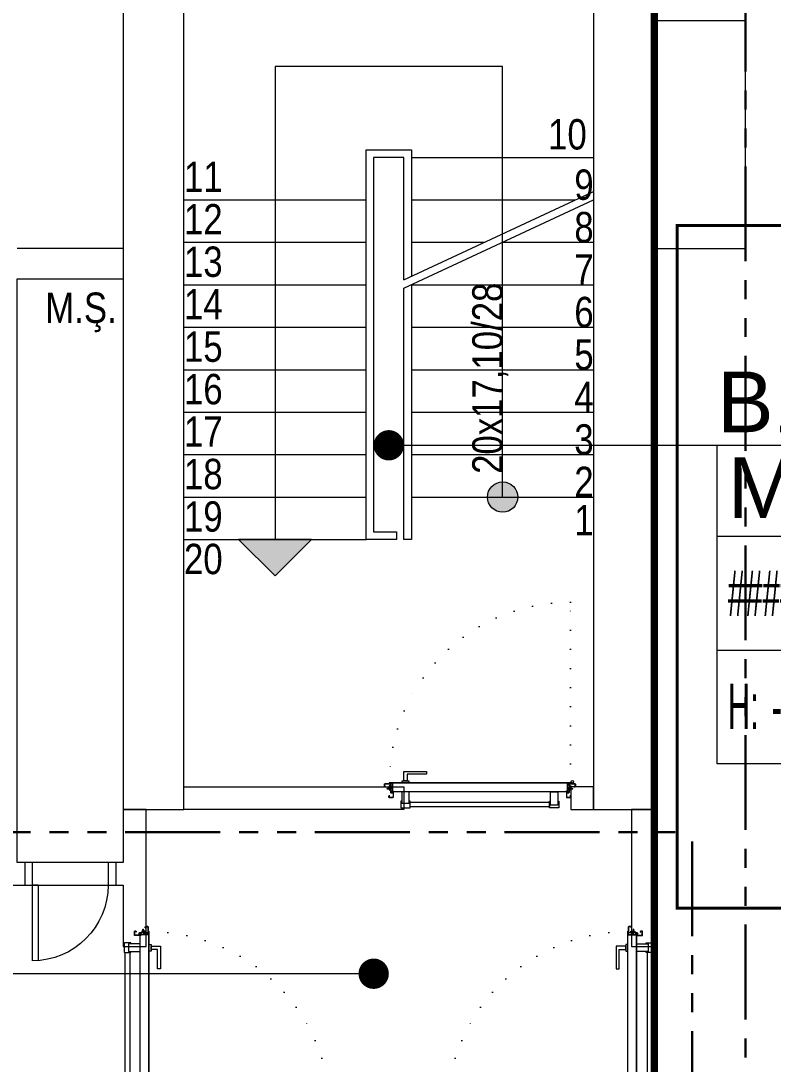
# Model space of a CAD drawing. Header units: metres. Extents: x -13545 to 152404, y -11890 to 28436.
# Drawn here: x 60023 to 60518, y 2512 to 3200 of the extents above; entities that cross this region are included whole.
import ezdxf
from ezdxf.enums import TextEntityAlignment as Align

# ---------------------------------------------------------------- set-up
doc = ezdxf.new("R2010")
doc.units = ezdxf.units.M
doc.header["$LTSCALE"] = 100
doc.header["$MEASUREMENT"] = 0
for name, pattern in [('DOT2', [0.125, 0, -0.125]), ('HIDDEN', [0.375, 0.25, -0.125]), ('PHANTOM2', [1.25, 0.625, -0.125, 0.125, -0.125, 0.125, -0.125])]:
    doc.linetypes.add(name, pattern=pattern)
doc.layers.get('0').update_dxf_attribs({"color": 9, "lineweight": 9})
for name, color, linetype, lineweight in [('00', 9, 'Continuous', 9), ('01', 9, 'Continuous', 9), ('05', 9, 'Continuous', 9), ('06D', 9, 'Continuous', 9), ('10', 9, 'Continuous', 9), ('14', 9, 'Continuous', 9), ('19', 9, 'Continuous', 9), ('20', 9, 'DOT2', 9), ('21', 9, 'Continuous', 9), ('21_mahal200', 9, 'Continuous', 9), ('E-KABLO', 7, 'Continuous', 30)]:
    doc.layers.add(name, color=color, linetype=linetype, lineweight=lineweight)
doc.styles.add('Arial', font='arial.ttf', dxfattribs={"height": 2.5})
doc.styles.add('MuuM_TEXT-STANDART', font='ARIALN.TTF')
doc.dimstyles.new('MuuM_DIM200', dxfattribs={"dimscale": 20, "dimtxt": 2, "dimasz": 1, "dimexe": 1, "dimexo": 1, "dimgap": 1, "dimtad": 1, "dimdec": 1, "dimrnd": 0.5, "dimdsep": 46, "dimtxsty": 'MuuM_TEXT-STANDART', "dimblk": 'ARCHTICK', "dimcen": 0, "dimdle": 0.15, "dimclrd": 256, "dimclre": 256, "dimclrt": 256, "dimadec": 0, "dimazin": 0, "dimtfac": 5, "dimtdec": 1, "dimtix": 1, "dimtmove": 2, "dimatfit": 3, "dimldrblk": 'DOT', "dimfxl": 3, "dimfxlon": 1, "dimtolj": 1, "dimlwd": -1, "dimlwe": -1, "dimarcsym": 0})

# ---------------------------------------------------------------- blocks, each defined once
blk = doc.blocks.new('1.bod.mimari.elk')
at = {"layer": '01'}
blk.add_lwpolyline([(4130, -5950), (4130, -5950), (4130, -5950), (4130, -5400), (4400, -5400), (4400, -5950), (4400, -5950), (4400, -5950), (4440, -5950), (4440, -5350), (4090, -5350), (4090, -5950), (4130, -5950)], dxfattribs=at)
blk = doc.blocks.new('p-M01-M02_merdiven-1050')
at = {"layer": '19'}
h = blk.add_hatch(color=256, dxfattribs=at)
h.dxf.hatch_style = 1
edge = h.paths.add_edge_path()
edge.add_arc((210, -344), 10, 270, 630)
h = blk.add_hatch(color=256, dxfattribs=at)
h.dxf.hatch_style = 1
h.paths.add_polyline_path([(84, -372), (36, -372), (60, -396.04)])
at = {"layer": '19', "linetype": 'Continuous'}
for points in [[(210, -344), (210, -120), (210, -60), (60, -60), (60, -372)], [(145, -200.74), (145, -120), (125, -120), (125, -120), (125, -367), (140, -367), (140, -372), (120, -372), (120, -367), (120, -115), (120, -115), (150, -115), (150, -198.41)], [(150, -120), (270, -120)], [(145, -200.74), (270, -142.41)], [(0, -148), (120, -148)], [(145, -206.33), (270, -148)], [(150, -148), (258.02, -148)], [(0, -176), (120, -176)], [(150, -176), (198.02, -176)], [(210, -176), (270, -176)], [(0, -204), (120, -204)], [(150, -204), (270, -204)], [(0, -232), (120, -232)], [(150, -232), (270, -232)], [(0, -260), (120, -260)], [(150, -260), (270, -260)], [(0, -288), (120, -288)], [(150, -288), (270, -288)], [(0, -316), (120, -316)], [(150, -316), (270, -316)], [(0, -344), (120, -344)], [(150, -344), (270, -344)], [(0, -372), (120, -372)]]:
    blk.add_lwpolyline(points, dxfattribs=at)
at = {"layer": '19'}
for points in [[(145, -206.33), (270, -148)], [(150, -204), (150, -372), (150, -372), (145, -372), (145, -372), (145, -206.33)]]:
    blk.add_lwpolyline(points, dxfattribs=at)
blk.add_lwpolyline([(84, -372), (36, -372), (60, -396.04)], close=True, dxfattribs=at)
blk.add_circle((210, -344), 10, dxfattribs=at)
blk = doc.blocks.new('p-M01-M02_M03_formül_2a')
at = {"layer": '21', "style": 'MuuM_TEXT-STANDART'}
for s, p in [('10', (239.98, -114.81)), ('11', (0, -142.81)), ('12', (0, -170.81)), ('13', (0, -198.81)), ('14', (0, -226.81)), ('15', (0, -254.81)), ('16', (0, -282.81)), ('17', (0, -310.81)), ('18', (0, -338.81)), ('19', (0, -366.81)), ('20', (0, -394.81))]:
    blk.add_text(s, height=20, dxfattribs=at).set_placement(p)
for s, p in [('9', (270, -148)), ('8', (270, -176)), ('7', (270, -204)), ('6', (270, -232)), ('5', (270, -260)), ('4', (270, -288)), ('3', (270, -316)), ('2', (270, -344)), ('1', (270, -369.26))]:
    blk.add_text(s, height=20, dxfattribs=at).set_placement(p, align=Align.RIGHT)
blk.add_text('20x17,10/28', height=20, rotation=90, dxfattribs=at).set_placement((210, -202.6), align=Align.RIGHT)
blk = doc.blocks.new('*U19')
at = {"ltscale": 15}
for p, q in [((-24.9, 0.9), (-25.7, 0)), ((-24.9, -0.9), (-25.7, 0)), ((-22.9, 1.5), (-24.9, 0.9)), ((-22.9, 1.5), (-22.9, -1.5)), ((-21.2, -2.7), (-18.1, 2.8)), ((-21, -2.7), (-17.9, 2.7)), ((-19.7, -2.7), (-16.6, 2.8)), ((-19.5, -2.7), (-16.4, 2.7)), ((-18.5, 1.5), (-18.3, 2)), ((-18.2, -2.7), (-15.1, 2.8)), ((-18, -2.7), (-14.9, 2.7)), ((-17, 1.5), (-16.8, 2)), ((-16.7, -2.7), (-13.6, 2.8)), ((-16.5, -2.7), (-13.4, 2.7)), ((-15.5, 1.5), (-15.3, 2)), ((-15.2, -2.7), (-12.1, 2.8)), ((-15, -2.7), (-11.9, 2.7)), ((-14, 1.5), (-13.8, 2)), ((-13.7, -2.7), (-10.6, 2.8)), ((-13.5, -2.7), (-10.4, 2.7)), ((-12.5, 1.5), (-12.3, 2)), ((-12.2, -2.7), (-9.1, 2.8)), ((-12, -2.7), (-8.9, 2.7)), ((-11, 1.5), (-10.8, 2)), ((-10.7, -2.7), (-7.6, 2.8)), ((-10.5, -2.7), (-7.4, 2.7)), ((-9.5, 1.5), (-9.3, 2)), ((-9.2, -2.7), (-6.1, 2.8)), ((-9, -2.7), (-5.9, 2.7)), ((-8, 1.5), (-7.8, 2)), ((-7.7, -2.7), (-4.6, 2.8)), ((-7.5, -2.7), (-4.4, 2.7)), ((-6.5, 1.5), (-6.3, 2)), ((-6.2, -2.7), (-3.1, 2.8)), ((-6, -2.7), (-2.9, 2.7)), ((-5, 1.5), (-4.8, 2)), ((-4.7, -2.7), (-1.6, 2.8)), ((-4.5, -2.7), (-1.4, 2.7)), ((-3.5, 1.5), (-3.3, 2)), ((-2, 1.5), (-1.8, 2)), ((-0.5, 4.2), (-1.5, 1.5)), ((0, 0.5), (-0.6, 0.5)), ((-24.9, -0.9), (-22.9, -1.5)), ((-8.6, -1.5), (-22.9, -1.5)), ((-21.2, -2.7), (-20.9, -1.5)), ((-20.3, -1.5), (-19.1, -1.5)), ((-19.7, -2.7), (-19.4, -1.5)), ((-18.8, -1.5), (-17.6, -1.5)), ((-18.2, -2.7), (-17.9, -1.5)), ((-17.3, -1.5), (-16.1, -1.5)), ((-16.7, -2.7), (-16.4, -1.5)), ((-15.8, -1.5), (-14.6, -1.5)), ((-15.2, -2.7), (-14.9, -1.5)), ((-14.3, -1.5), (-13.1, -1.5)), ((-13.7, -2.7), (-13.4, -1.5)), ((-12.8, -1.5), (-11.6, -1.5)), ((-12.2, -2.7), (-11.9, -1.5)), ((-11.3, -1.5), (-10.1, -1.5)), ((-10.7, -2.7), (-10.4, -1.5)), ((-9.8, -1.5), (-8.6, -1.5)), ((-9.2, -2.7), (-8.9, -1.5)), ((-8.3, -1.5), (-7.1, -1.5)), ((-7.7, -2.7), (-7.4, -1.5)), ((-6.8, -1.5), (-5.6, -1.5)), ((-6.2, -2.7), (-5.9, -1.5)), ((-5.3, -1.5), (-4.1, -1.5)), ((-4.7, -2.7), (-4.4, -1.5)), ((-3.8, -1.5), (-2.1, -1.5)), ((-0.5, -4.2), (-1.5, -1.5)), ((0, -0.5), (-0.6, -0.5))]:
    blk.add_line(p, q, dxfattribs=at)
for p, q in [((-6.9, 1.5), (-22.9, 1.5)), ((-17.4, 1.5), (-18.6, 1.5)), ((-15.9, 1.5), (-17.1, 1.5)), ((-14.4, 1.5), (-15.6, 1.5)), ((-12.9, 1.5), (-14.1, 1.5)), ((-11.4, 1.5), (-12.6, 1.5)), ((-9.9, 1.5), (-11.1, 1.5)), ((-8.4, 1.5), (-9.6, 1.5)), ((-6.9, 1.5), (-8.1, 1.5)), ((-5.4, 1.5), (-6.6, 1.5)), ((-3.9, 1.5), (-5.1, 1.5)), ((-2.4, 1.5), (-3.6, 1.5)), ((-1.5, 1.5), (-2.1, 1.5)), ((0, 0.5), (0, 4.1)), ((-1.5, -1.5), (-2.1, -1.5)), ((0, -0.5), (0, -4.1))]:
    blk.add_line(p, q)
for centre, radius, start, end in [((-26, 3.9), 3.92, 274.361, 322.10246), ((-26, -3.9), 3.92, 37.89754, 85.639), ((-18, 2.8), 0.0971, 330.32042, 150.32042), ((-16.5, 2.8), 0.0971, 330.32042, 150.32042), ((-15, 2.8), 0.0971, 330.32042, 150.32042), ((-13.5, 2.8), 0.0971, 330.32042, 150.32042), ((-12, 2.8), 0.0971, 330.32042, 150.32042), ((-10.5, 2.8), 0.0971, 330.32042, 150.32042), ((-9, 2.8), 0.0971, 330.32042, 150.32042), ((-7.5, 2.8), 0.0971, 330.32042, 150.32042), ((-6, 2.8), 0.0971, 330.32042, 150.32042), ((-4.5, 2.8), 0.0971, 330.32042, 150.32042), ((-3, 2.8), 0.0971, 330.32042, 150.32042), ((-1.5, 2.8), 0.0971, 330.32042, 150.32042), ((-0.6, 0), 0.486, 90, 270), ((-0.3, 4.1), 0.25, 0, 150.08641), ((-21.1, -2.7), 0.0971, 150.32042, 330.32042), ((-19.6, -2.7), 0.0971, 150.32042, 330.32042), ((-18.1, -2.7), 0.0971, 150.32042, 330.32042), ((-16.6, -2.7), 0.0971, 150.32042, 330.32042), ((-15.1, -2.7), 0.0971, 150.32042, 330.32042), ((-13.6, -2.7), 0.0971, 150.32042, 330.32042), ((-12.1, -2.7), 0.0971, 150.32042, 330.32042), ((-10.6, -2.7), 0.0971, 150.32042, 330.32042), ((-9.1, -2.7), 0.0971, 150.32042, 330.32042), ((-7.6, -2.7), 0.0971, 150.32042, 330.32042), ((-6.1, -2.7), 0.0971, 150.32042, 330.32042), ((-4.6, -2.7), 0.0971, 150.32042, 330.32042), ((-0.3, -4.1), 0.25, 209.91359, 0)]:
    blk.add_arc(centre, radius, start, end, dxfattribs=at)
blk = doc.blocks.new('conta')
at = {"ltscale": 10}
for p, q in [((-2649.88, 5344.46), (-2649.78, 5344.3)), ((-2649.87, 5345.53), (-2649.81, 5345.61)), ((-2649.78, 5344.3), (-2649.74, 5344.3)), ((-2649.72, 5345.4), (-2649.28, 5345.4)), ((-2649.25, 5345.41), (-2649.09, 5345.51)), ((-2648.97, 5344.05), (-2648.78, 5343.8)), ((-2648.87, 5344.09), (-2648.7, 5343.86)), ((-2648.83, 5344.87), (-2648.56, 5345.24)), ((-2648.77, 5345.12), (-2648.63, 5345.3)), ((-2648.71, 5343.79), (-2648.71, 5343.79)), ((-2648.56, 5345.31), (-2648.56, 5345.31))]:
    blk.add_line(p, q, dxfattribs=at)
for centre, radius, start, end in [((-2653.03, 5345), 3.19, 350.46739, 8.93723), ((-2649.87, 5344.47), 0.02, 170.46739, 213.74513), ((-2649.83, 5345.5), 0.05, 140.63452, 188.93723), ((-2649.74, 5345.58), 0.0696, 22.24275, 159.25804), ((-2650.94, 5345.01), 1.24, 340.33821, 16.77718), ((-2649.74, 5344.58), 0.03, 160.33821, 273.26661), ((-2649.72, 5345.37), 0.03, 90, 196.77718), ((-2649.56, 5341.55), 3.01, 80.43616, 93.26661), ((-2649.28, 5345.45), 0.05, 270, 303.00619), ((-2649.22, 5344.14), 0.231, 353.95711, 81.90038), ((-2649.08, 5345.49), 0.03, 4.79721, 123.00619), ((-2649.06, 5344.54), 0.03, 260.43616, 338.70659), ((-2650.22, 5344.99), 1.27, 338.70659, 23.04177), ((-2648.89, 5344.11), 0.1, 173.95711, 217.26527), ((-2649.01, 5345.57), 0.05, 18.79511, 42.1429), ((-2651.17, 5344.83), 2.33, 7.58966, 18.79511), ((-2658.2, 5345.19), 9.36, 353.68569, 357.8537), ((-2648.79, 5344.15), 0.1, 173.68569, 217.26527), ((-2648.81, 5345.15), 0.05, 187.58966, 322.73473), ((-2648.79, 5344.84), 0.05, 142.73473, 180.2669), ((-2648.74, 5343.83), 0.05, 217.26527, 307.26527), ((-2648.74, 5343.83), 0.05, 307.26527, 37.26527), ((-2648.59, 5345.27), 0.05, 52.73473, 142.73473), ((-2648.59, 5345.27), 0.05, 322.73473, 52.73473)]:
    blk.add_arc(centre, radius, start, end, dxfattribs=at)
for points, knots in [([(-2649.74, 5344.31), (-2649.74, 5344.34), (-2649.7, 5344.52), (-2649.59, 5344.33), (-2649.34, 5344.36), (-2649.23, 5344.37), (-2649.18, 5344.37)], [0, 0, 0, 0, 0.1008757, 0.3841126, 0.5436166, 0.6906785, 0.6906785, 0.6906785, 0.6906785]), ([(-2648.98, 5345.6), (-2649, 5345.63), (-2649.09, 5345.71), (-2649.23, 5345.44), (-2649.32, 5345.74), (-2649.39, 5345.46), (-2649.51, 5345.75), (-2649.59, 5345.5), (-2649.65, 5345.57), (-2649.68, 5345.61)], [0.0086373, 0.0086373, 0.0086373, 0.0086373, 0.1097304, 0.3133405, 0.4430081, 0.5658764, 0.7165186, 0.8527974, 0.9648495, 0.9648495, 0.9648495, 0.9648495])]:
    blk.add_open_spline(points, degree=3, knots=knots, dxfattribs=at)
blk = doc.blocks.new('p-yn_sackasa')
at = {"layer": '10', "linetype": 'Continuous'}
for p, q in [((0, 6.16), (0, 6.9)), ((0.01, 6.9), (0.01, 6.15)), ((0.14, 6.9), (0.14, 6.16)), ((0.15, 6.9), (0.15, 6.16)), ((2.69, 7.16), (0.26, 7.16)), ((2.69, 7.15), (0.26, 7.15)), ((2.69, 7.02), (0.26, 7.02)), ((0.26, 7.01), (2.69, 7.01)), ((2.8, 3.29), (2.8, 6.9)), ((2.81, 3.29), (2.81, 6.9)), ((2.94, 3.29), (2.94, 6.9)), ((2.95, 3.29), (2.95, 6.9)), ((-2.19, 0), (-2.19, -0.15)), ((0.26, 6.05), (0.76, 6.05)), ((0.75, 6.04), (0.26, 6.04)), ((0.26, 5.91), (0.75, 5.91)), ((0.76, 5.9), (0.26, 5.9)), ((0.67, -0.71), (0.67, 2.27)), ((0.69, -0.71), (0.69, 2.27)), ((0.75, 5.91), (0.75, 6.04)), ((0.76, 5.9), (0.76, 6.05)), ((0.81, -0.71), (0.81, 2.27)), ((0.83, -0.71), (0.83, 2.27)), ((0.92, 2.33), (0.95, 2.32)), ((0.93, 2.34), (0.95, 2.33)), ((1.01, 2.46), (0.99, 2.47)), ((0.99, 2.46), (1.01, 2.45)), ((1.11, 2.52), (1.11, 3.73)), ((1.12, 2.52), (1.12, 3.73)), ((1.25, 3.73), (1.25, 2.52)), ((1.26, 2.52), (1.26, 3.73)), ((1.37, 3.98), (2.49, 3.98)), ((2.49, 3.97), (1.37, 3.97)), ((1.37, 3.84), (2.49, 3.84)), ((2.49, 3.83), (1.37, 3.83)), ((2.6, 3.69), (2.5, 3.36)), ((2.51, 3.35), (2.61, 3.69)), ((2.73, 3.65), (2.63, 3.32)), ((2.74, 3.64), (2.64, 3.31)), ((-2.95, -0.25), (-2.95, -1.75)), ((-2.94, -1.75), (-2.94, -0.25)), ((-2.81, -0.25), (-2.81, -1.75)), ((-2.8, -0.25), (-2.8, -1.75)), ((-2.19, 0), (-2.7, 0)), ((-2.2, -0.01), (-2.7, -0.01)), ((-2.2, -0.14), (-2.7, -0.14)), ((-2.19, -0.15), (-2.7, -0.15)), ((1.01, -1.85), (-2.7, -1.85)), ((1.01, -1.86), (-2.7, -1.86)), ((-2.7, -1.99), (1.01, -1.99)), ((1.01, -2), (-2.7, -2)), ((-2.2, -0.14), (-2.2, -0.01)), ((0.92, -0.77), (0.95, -0.76)), ((0.93, -0.78), (0.95, -0.77)), ((0.99, -0.89), (1.01, -0.88)), ((1.01, -0.89), (0.99, -0.91)), ((1.11, -0.96), (1.11, -1.75)), ((1.12, -0.96), (1.12, -1.75)), ((1.25, -0.96), (1.25, -1.75)), ((1.26, -0.96), (1.26, -1.75))]:
    blk.add_line(p, q, dxfattribs=at)
for points in [[(0.15, 2.14), (0.67, 2.14), (0.67, -0.54), (0.15, -0.54)], [(0.15, 2.14), (0.41, 2.14), (0.41, -0.54), (0.15, -0.54)]]:
    blk.add_lwpolyline(points, close=True, dxfattribs=at)
for centre, radius, start, end in [((0.26, 6.9), 0.261, 90, 180), ((0.26, 6.9), 0.249, 90, 180), ((0.26, 6.9), 0.122, 90, 180), ((0.26, 6.9), 0.11, 90, 180), ((2.69, 6.9), 0.261, 0, 90), ((2.69, 6.9), 0.249, 0, 90), ((2.69, 6.9), 0.122, 0, 90), ((2.69, 6.9), 0.11, 0, 90), ((0.26, 6.16), 0.261, 180, 270), ((0.26, 6.16), 0.249, 181.34499, 271.35021), ((0.26, 6.16), 0.122, 180, 270), ((0.26, 6.16), 0.11, 180, 270), ((0.89, 2.27), 0.219, 63.21528, 180), ((0.89, 2.27), 0.206, 63.21689, 180), ((0.89, 2.27), 0.0801, 63.21502, 180), ((0.89, 2.27), 0.0674, 63.21445, 180), ((1.04, 2.52), 0.206, 243.2197, 0), ((1.04, 2.52), 0.219, 243.21479, 0), ((1.04, 2.52), 0.0801, 243.22028, 0), ((1.04, 2.52), 0.0674, 243.21287, 0), ((1.37, 3.73), 0.253, 90, 180), ((1.37, 3.73), 0.24, 90, 180), ((1.37, 3.73), 0.114, 90, 180), ((1.37, 3.73), 0.101, 90, 180), ((2.49, 3.72), 0.261, 342.86025, 90), ((2.49, 3.72), 0.249, 342.86129, 90), ((2.49, 3.72), 0.122, 342.86074, 90), ((2.49, 3.72), 0.11, 342.86215, 90), ((2.72, 3.29), 0.232, 162.8601, 0), ((2.72, 3.29), 0.219, 162.86127, 0), ((2.72, 3.29), 0.0927, 162.86053, 0), ((2.72, 3.29), 0.0801, 162.86241, 0), ((-2.7, -0.25), 0.253, 90, 180), ((-2.7, -1.75), 0.253, 180, 270), ((-2.7, -0.25), 0.24, 90, 180), ((-2.7, -1.75), 0.24, 180, 270), ((-2.7, -0.25), 0.114, 90, 180), ((-2.7, -1.75), 0.114, 180, 270), ((-2.7, -0.25), 0.101, 90, 180), ((-2.7, -1.75), 0.101, 180, 270), ((0.89, -0.71), 0.219, 180, 296.78496), ((0.89, -0.71), 0.206, 180, 296.78515), ((0.89, -0.71), 0.0801, 180, 296.78498), ((0.89, -0.71), 0.0674, 180, 180.52454), ((0.89, -0.71), 0.0674, 180, 296.78713), ((1.04, -0.96), 0.219, 0, 116.78545), ((1.04, -0.96), 0.206, 0, 116.78362), ((1.04, -0.96), 0.0801, 0, 116.78105), ((1.04, -0.96), 0.0674, 0, 116.78713), ((1.01, -1.75), 0.114, 270, 0), ((1.01, -1.75), 0.24, 270, 0), ((1.01, -1.75), 0.101, 270, 0), ((1.01, -1.75), 0.253, 270, 0)]:
    blk.add_arc(centre, radius, start, end, dxfattribs=at)
at = {"layer": '10', "xscale": 0.0842696629213483, "yscale": 0.0842696629213483, "zscale": 0.0842696629213483}
blk.add_blockref('*U19', (0.95, 1.35), dxfattribs=at)
at = {"layer": '14', "xscale": -0.7887640449438696, "yscale": 0.7887640449438696, "zscale": 0.7887640449438204, "rotation": 90}
blk.add_blockref('conta', (4217.78, -2086.42), dxfattribs=at)
blk = doc.blocks.new('*U335')
at = {"layer": '06D'}
for points in [[(8.5, 9.56), (7.87, 9.56), (7.87, 13.56, -0.414214), (8.25, 13.93), (13.75, 13.93, -0.414214), (14.12, 13.56), (14.12, 9.56), (13.5, 9.56)], [(111.5, 9.56), (112.12, 9.56), (112.12, 13.56, 0.414214), (111.75, 13.93), (106.25, 13.93, 0.414214), (105.87, 13.56), (105.87, 9.56), (106.5, 9.56)]]:
    blk.add_lwpolyline(points, format="xyb", dxfattribs=at)
for points in [[(8.5, 12.06), (13.5, 12.06), (13.5, 3.44), (8.5, 3.44)], [(14.12, 13.31), (105.87, 13.31), (105.87, 10.18), (14.12, 10.18)], [(111.5, 10.94), (106.5, 10.94), (106.5, 3.44), (111.5, 3.44)]]:
    blk.add_lwpolyline(points, close=True, dxfattribs=at)
for points in [[(110.12, -3.81), (110.12, -10.06), (95.12, -10.06), (95.12, -8.19), (107.87, -8.19), (107.87, -8.19), (107.87, -3.81), (110.12, -3.81)], [(111.2, -2.56), (111.2, -3.81), (106.8, -3.81), (106.8, -2.56), (111.2, -2.56)]]:
    blk.add_lwpolyline(points, dxfattribs=at)
at = {"layer": '10', "ltscale": 10}
for p, q in [((2, 1.51), (1, 1.51)), ((2, 1.31), (1, 1.31)), ((1, 0.91), (2, 0.26)), ((2, 0.26), (2, 1.76)), ((2, 1.76), (2.3, 1.76)), ((2, -0.17), (2, 0.26)), ((2.3, -2.19), (2.3, 3.34)), ((2.3, 1.76), (2.3, 0.26)), ((2.3, 0.26), (2.3, -0.17)), ((2.4, 3.44), (117.6, 3.44)), ((2.45, -2.29), (2.45, 3.24)), ((2.5, 3.29), (117.5, 3.29)), ((117.55, -2.29), (117.55, 3.24)), ((117.7, -2.19), (117.7, 3.34)), ((117.7, 1.76), (118, 1.76)), ((117.7, 1.33), (117.7, 1.76)), ((117.7, 1.76), (118, 1.76)), ((117.7, 1.33), (117.7, 1.76)), ((117.7, -0.17), (117.7, 1.33)), ((117.7, -0.17), (117.7, 1.33)), ((118, 1.76), (118, 1.33)), ((118, 1.76), (118, 1.33)), ((118, 1.33), (118, -0.17)), ((119, 0.68), (118, 1.33)), ((118, 1.33), (118, -0.17)), ((119, 0.68), (118, 1.33)), ((118, 0.28), (119, 0.28)), ((118, 0.28), (119, 0.28)), ((118, 0.08), (119, 0.08)), ((118, 0.08), (119, 0.08)), ((-1.6, -2.73), (-1.73, -2.62)), ((-1.6, -2.73), (-1.73, -2.62)), ((-1.22, -2.16), (-1.22, -2.29)), ((-1.22, -2.16), (-1.05, -2.16)), ((-1.22, -2.16), (-1.22, -2.29)), ((-1.22, -2.16), (-1.05, -2.16)), ((-1.05, -2), (-1.05, -2.43)), ((-1.05, -2), (-1.05, -2.43)), ((-0.84, -2), (-0.84, -2.43)), ((-0.84, -2), (-0.84, -2.43)), ((0.3, -2.46), (0.3, -2.34)), ((0.4, -2.24), (2.25, -2.24)), ((0.4, -2.56), (119.6, -2.56)), ((0.45, -2.41), (0.45, -2.39)), ((0.45, -2.39), (2.35, -2.39)), ((0.45, -2.41), (119.54, -2.41)), ((2.3, -0.17), (2, -0.17)), ((119.54, -2.39), (117.65, -2.39)), ((118, -0.17), (117.7, -0.17)), ((118, -0.17), (117.7, -0.17)), ((119.6, -2.24), (117.75, -2.24)), ((119.55, -2.41), (119.55, -2.39)), ((119.7, -2.46), (119.7, -2.34))]:
    blk.add_line(p, q, dxfattribs=at)
blk.add_circle((-0.95, -3.26), 0.843, dxfattribs=at)
blk.add_circle((-0.95, -3.26), 0.843, dxfattribs=at)
for centre, radius, start, end in [((2.4, 3.34), 0.1, 90, 180), ((2.5, 3.24), 0.05, 90, 180), ((117.56, 3.3), 0.141, 14.92708, 75.07292), ((-0.95, -3.26), 1.01, 105.71386, 140.5908), ((-0.95, -3.26), 1.01, 105.71386, 140.5908), ((-0.42, -2.26), 0.428, 142.37905, 203.64803), ((-0.42, -2.26), 0.428, 142.37905, 203.64803), ((-0.42, -2.26), 0.302, 119.96851, 254.44758), ((-0.42, -2.26), 0.302, 119.96851, 254.44758), ((0.4, -2.34), 0.1, 90, 180), ((0.4, -2.46), 0.1, 180, 270), ((0.45, -2.39), 0.005, 90, 180), ((0.45, -2.41), 0.005, 180, 270), ((2.25, -2.19), 0.05, 270, 0), ((2.35, -2.29), 0.1, 270, 0), ((117.65, -2.29), 0.1, 180, 270), ((117.75, -2.19), 0.05, 180, 270), ((119.54, -2.39), 0.005, 0, 90), ((119.54, -2.41), 0.005, 270, 360), ((119.6, -2.34), 0.1, 0, 90), ((119.6, -2.46), 0.1, 270, 0)]:
    blk.add_arc(centre, radius, start, end, dxfattribs=at)
at = {"layer": '20'}
blk.add_lwpolyline([(0.3, -2.4), (0.3, -121.8, 0.414214), (119.7, -2.4, -1)], format="xyb", dxfattribs=at)
blk.add_blockref('p-yn_sackasa', (0, 0))
at = {"xscale": -1}
blk.add_blockref('p-yn_sackasa', (120, 0), dxfattribs=at)
blk = doc.blocks.new('*U334')
at = {"layer": '06D'}
for points in [[(8.5, 9.56), (7.87, 9.56), (7.87, 13.56, -0.414214), (8.25, 13.93), (13.75, 13.93, -0.414214), (14.12, 13.56), (14.12, 9.56), (13.5, 9.56)], [(111.5, 9.56), (112.12, 9.56), (112.12, 13.56, 0.414214), (111.75, 13.93), (106.25, 13.93, 0.414214), (105.87, 13.56), (105.87, 9.56), (106.5, 9.56)]]:
    blk.add_lwpolyline(points, format="xyb", dxfattribs=at)
for points in [[(8.5, 10.94), (13.5, 10.94), (13.5, 3.44), (8.5, 3.44)], [(105.87, 13.31), (14.12, 13.31), (14.12, 10.18), (105.87, 10.18)], [(111.5, 12.06), (106.5, 12.06), (106.5, 3.44), (111.5, 3.44)]]:
    blk.add_lwpolyline(points, close=True, dxfattribs=at)
for points in [[(8.8, -2.56), (8.8, -3.81), (13.2, -3.81), (13.2, -2.56), (8.8, -2.56)], [(9.87, -3.81), (9.87, -10.06), (24.87, -10.06), (24.87, -8.19), (12.12, -8.19), (12.12, -8.19), (12.12, -3.81), (9.87, -3.81)]]:
    blk.add_lwpolyline(points, dxfattribs=at)
at = {"layer": '10', "ltscale": 10}
for p, q in [((1, 0.68), (2, 1.33)), ((1, 0.68), (2, 1.33)), ((2, 0.28), (1, 0.28)), ((2, 0.28), (1, 0.28)), ((2, 0.08), (1, 0.08)), ((2, 0.08), (1, 0.08)), ((2, 1.76), (2, 1.33)), ((2.3, 1.76), (2, 1.76)), ((2, 1.76), (2, 1.33)), ((2.3, 1.76), (2, 1.76)), ((2, 1.33), (2, -0.17)), ((2, 1.33), (2, -0.17)), ((2.3, -2.19), (2.3, 3.34)), ((2.3, 1.33), (2.3, 1.76)), ((2.3, 1.33), (2.3, 1.76)), ((2.3, -0.17), (2.3, 1.33)), ((2.3, -0.17), (2.3, 1.33)), ((117.6, 3.44), (2.4, 3.44)), ((2.45, -2.29), (2.45, 3.24)), ((117.5, 3.29), (2.5, 3.29)), ((117.55, -2.29), (117.55, 3.24)), ((117.7, -2.19), (117.7, 3.34)), ((117.7, 1.76), (117.7, 0.26)), ((118, 1.76), (117.7, 1.76)), ((117.7, 0.26), (117.7, -0.17)), ((118, 0.26), (118, 1.76)), ((118, 1.51), (119, 1.51)), ((118, 1.31), (119, 1.31)), ((119, 0.91), (118, 0.26)), ((118, -0.17), (118, 0.26)), ((0.3, -2.46), (0.3, -2.34)), ((0.4, -2.24), (2.25, -2.24)), ((119.6, -2.56), (0.4, -2.56)), ((0.45, -2.41), (0.45, -2.39)), ((0.45, -2.39), (2.35, -2.39)), ((119.54, -2.41), (0.45, -2.41)), ((2, -0.17), (2.3, -0.17)), ((2, -0.17), (2.3, -0.17)), ((119.54, -2.39), (117.65, -2.39)), ((117.7, -0.17), (118, -0.17)), ((119.6, -2.24), (117.75, -2.24)), ((119.55, -2.41), (119.55, -2.39)), ((119.7, -2.46), (119.7, -2.34)), ((120.84, -2), (120.84, -2.43)), ((120.84, -2), (120.84, -2.43)), ((121.05, -2), (121.05, -2.43)), ((121.05, -2), (121.05, -2.43)), ((121.22, -2.16), (121.05, -2.16)), ((121.22, -2.16), (121.05, -2.16)), ((121.22, -2.16), (121.22, -2.29)), ((121.22, -2.16), (121.22, -2.29)), ((121.6, -2.73), (121.73, -2.62)), ((121.6, -2.73), (121.73, -2.62))]:
    blk.add_line(p, q, dxfattribs=at)
blk.add_circle((120.95, -3.26), 0.843, dxfattribs=at)
blk.add_circle((120.95, -3.26), 0.843, dxfattribs=at)
for centre, radius, start, end in [((2.44, 3.3), 0.141, 104.92708, 165.07292), ((117.5, 3.24), 0.05, 0, 90), ((117.6, 3.34), 0.1, 0, 90), ((0.4, -2.34), 0.1, 90, 180), ((0.4, -2.46), 0.1, 180, 270), ((0.45, -2.39), 0.005, 90, 180), ((0.45, -2.41), 0.005, 180, 270), ((2.25, -2.19), 0.05, 270, 0), ((2.35, -2.29), 0.1, 270, 0), ((117.65, -2.29), 0.1, 180, 270), ((117.75, -2.19), 0.05, 180, 270), ((119.54, -2.39), 0.005, 0, 90), ((119.54, -2.41), 0.005, 270, 360), ((119.6, -2.34), 0.1, 0, 90), ((119.6, -2.46), 0.1, 270, 0), ((120.42, -2.26), 0.302, 285.55242, 60.03149), ((120.42, -2.26), 0.302, 285.55242, 60.03149), ((120.42, -2.26), 0.428, 336.35197, 37.62095), ((120.42, -2.26), 0.428, 336.35197, 37.62095), ((120.95, -3.26), 1.01, 39.4092, 74.28614), ((120.95, -3.26), 1.01, 39.4092, 74.28614)]:
    blk.add_arc(centre, radius, start, end, dxfattribs=at)
at = {"layer": '20'}
blk.add_lwpolyline([(119.7, -2.4), (119.7, -121.8, -0.414214), (0.3, -2.4, 1)], format="xyb", dxfattribs=at)
blk.add_blockref('p-yn_sackasa', (0, 0))
at = {"xscale": -1}
blk.add_blockref('p-yn_sackasa', (120, 0), dxfattribs=at)
blk = doc.blocks.new('p-birim')
blk.add_lwpolyline([(0, 0), (1, 0), (1, 1), (0, 1)], close=True)
blk = doc.blocks.new('_ArchTick')
at = {"color": 0, "linetype": 'ByBlock', "const_width": 0.15}
blk.add_lwpolyline([(-0.5, -0.5), (0.5, 0.5)], dxfattribs=at)
blk = doc.blocks.new('_Dot')
at = {"color": 0, "linetype": 'ByBlock', "lineweight": -2}
blk.add_line((-0.5, 0), (-1, 0), dxfattribs=at)
at = {"color": 0, "linetype": 'ByBlock', "const_width": 0.5}
blk.add_lwpolyline([(-0.25, 0, 1), (0.25, 0, 1)], format="xyb", close=True, dxfattribs=at)
blk = doc.blocks.new('0_roomno2')
blk.add_lwpolyline([(19.375, -10.5), (0, -10.5), (0, 0), (19.375, 0)], close=True)
for points in [[(0, -3), (19.375, -3)], [(8.125, -3), (8.125, -10.5)], [(11.875, -3), (11.875, -10.5)], [(15.625, -3), (15.625, -10.5)], [(0, -6.75), (8.125, -6.75)]]:
    blk.add_lwpolyline(points)
at = {"style": 'MuuM_TEXT-STANDART', "width": 0.6}
blk.add_text('H:', height=1.5, dxfattribs=at).set_placement((0.35, -8.608), align=Align.MIDDLE_LEFT)
at = {"style": 'Arial'}
blk.add_attdef('ODANO', (0, 1.17), '', height=2, dxfattribs=at)
blk.add_attdef('MEKANADI', text='', height=2, dxfattribs=at).set_placement((0.35, -3), align=Align.BOTTOM_LEFT)
at = {"style": 'MuuM_TEXT-STANDART', "width": 0.6}
for tag, p in [('YER01', (10, -4.5)), ('TAVAN01', (13.75, -4.5)), ('DUVAR01', (17.5, -4.5)), ('YER02', (10, -6.75)), ('TAVAN02', (13.75, -6.75)), ('DUVAR02', (17.5, -6.75)), ('YER03', (10, -9)), ('TAVAN03', (13.75, -9)), ('DUVAR03', (17.5, -9))]:
    blk.add_attdef(tag, text='', height=1.5, dxfattribs=at).set_placement(p, align=Align.MIDDLE_CENTER)
for tag, p in [('M2', (0.35, -4.875)), ('TEMIZTAVANYUKSEKLIGI', (1.8, -8.608))]:
    blk.add_attdef(tag, text='', height=1.5, dxfattribs=at).set_placement(p, align=Align.MIDDLE_LEFT)
blk = doc.blocks.new('ttttttttttttt')
for points in [[(3983.49, -30733.6), (3983.49, -30748.6)], [(3988.49, -30733.6), (3983.49, -30733.6)], [(3988.49, -30733.6), (3988.49, -30748.6)], [(4043.49, -30733.6), (4038.49, -30733.6)], [(4038.49, -30733.6), (4038.49, -30748.6)], [(4043.49, -30733.6), (4043.49, -30748.6)], [(3988.49, -30748.6), (3983.49, -30748.6)], [(4034.49, -30748.6), (3988.49, -30748.6)], [(4034.49, -30748.6), (4034.49, -30798.6)], [(4034.49, -30748.6), (4038.49, -30748.6)], [(4043.49, -30748.6), (4038.49, -30748.6)], [(4038.49, -30748.6), (4038.49, -30798.6)]]:
    blk.add_lwpolyline(points)
blk.add_arc((4038.49, -30748.6), 50, 180, 270)
blk = doc.blocks.new('1.bod.mimari1.elk')
at = {"layer": '00'}
for points in [[(4090, -5580), (4020, -5580)], [(3785.2, -6000), (4090, -6000), (4090, -6040.29), (4105, -6040.29), (4105, -5950), (4090, -5950), (4090, -5985), (4020, -5985), (4020, -5600), (4090, -5600)], [(4440, -6040.29), (4440, -5950), (4425, -5950), (4425, -6040.29), (4440, -6040.29)]]:
    blk.add_lwpolyline(points, dxfattribs=at)
for points in [[(4275, -5950), (4130, -5950), (4130, -5935), (4275, -5935)], [(4385, -5950), (4400, -5950), (4400, -5935), (4385, -5935)]]:
    blk.add_lwpolyline(points, close=True, dxfattribs=at)
at = {"layer": '06D', "color": 89, "linetype": 'HIDDEN', "true_color": 0x2e4d23, "const_width": 2}
blk.add_lwpolyline([(5355, -5565), (4455, -5565), (4455, -6015), (5355, -6015)], close=True, dxfattribs=at)
at = {"layer": '20', "ltscale": 2, "const_width": 5}
blk.add_lwpolyline([(4440, -7830), (3660, -7830), (3660, -4550), (4440, -4550)], close=True, dxfattribs=at)
for name in ['p-M01-M02_merdiven-1050', 'p-M01-M02_M03_formül_2a']:
    blk.add_blockref(name, (4130, -5400))
at = {"xscale": -1}
blk.add_blockref('ttttttttttttt', (8068.49, 24748.79), dxfattribs=at)
at = {"layer": '05', "xscale": 60.00000000000003, "yscale": 150}
blk.add_blockref('p-birim', (4440, -5580), dxfattribs=at)
at = {"layer": '10'}
for name, p, rotation in [('*U335', (4385, -5935), 180), ('*U334', (4425, -6030.15), 270)]:
    blk.add_blockref(name, p, dxfattribs=dict(at, rotation=rotation))
at = {"layer": '10', "xscale": -1, "rotation": 90}
blk.add_blockref('*U334', (4104.46, -6030.15), dxfattribs=at)
at = {"layer": '21_mahal200'}
ref = blk.add_blockref('0_roomno2', (4481.35, -5709.86), dxfattribs=dict(at, xscale=20, yscale=20, zscale=20))
ref.add_attrib('ODANO', 'B1-45', (4481.35, -5701.22), dxfattribs={"layer": '0', "height": 40, "style": 'Arial'})
ref.add_attrib('MEKANADI', 'M02 MERD.', dxfattribs={"layer": '0', "height": 40, "style": 'Arial'}).set_placement((4488.35, -5769.86), align=Align.BOTTOM_LEFT)
ref.add_attrib('M2', '##### m2', dxfattribs={"layer": '0', "height": 30, "style": 'MuuM_TEXT-STANDART', "width": 0.6}).set_placement((4488.35, -5807.36), align=Align.MIDDLE_LEFT)
ref.add_attrib('TEMIZTAVANYUKSEKLIGI', '- M', dxfattribs={"layer": '0', "height": 30, "style": 'MuuM_TEXT-STANDART', "width": 0.6}).set_placement((4517.35, -5882.02), align=Align.MIDDLE_LEFT)
ref.add_attrib('YER01', 'Y03', dxfattribs={"layer": '0', "height": 30, "style": 'MuuM_TEXT-STANDART', "width": 0.6}).set_placement((4681.35, -5799.86), align=Align.MIDDLE_CENTER)
ref.add_attrib('TAVAN01', 'T09', dxfattribs={"layer": '0', "height": 30, "style": 'MuuM_TEXT-STANDART', "width": 0.6}).set_placement((4756.35, -5799.86), align=Align.MIDDLE_CENTER)
ref.add_attrib('DUVAR01', 'D07', dxfattribs={"layer": '0', "height": 30, "style": 'MuuM_TEXT-STANDART', "width": 0.6}).set_placement((4831.35, -5799.86), align=Align.MIDDLE_CENTER)
ref.add_attrib('YER02', 'Y04', dxfattribs={"layer": '0', "height": 30, "style": 'MuuM_TEXT-STANDART', "width": 0.6}).set_placement((4681.35, -5844.86), align=Align.MIDDLE_CENTER)
at = {"layer": '21', "style": 'MuuM_TEXT-STANDART'}
blk.add_text('M.Ş.', height=20, dxfattribs=at).set_placement((4038.57, -5629.14))
at = {"layer": '21_mahal200'}
for points in [[(4265, -5709.86), (4481.35, -5709.86)], [(4255.02, -6058.3), (3642.2, -6058.3)]]:
    blk.add_leader(points, dimstyle='MuuM_DIM200', override={"dimasz": 1, "dimfxl": 10}, dxfattribs=at)

msp = doc.modelspace()

# ---------------------------------------------------------------- linework, layer by layer
at = {"layer": 'E-KABLO', "color": 6, "linetype": 'PHANTOM2'}
for p, q in [((60500, 666.56), (60500, 3337.76)), ((59841.33, 2665), (60465, 2665)), ((60465, 2346.36), (60465, 2665))]:
    msp.add_line(p, q, dxfattribs=at)

# ---------------------------------------------------------------- block references
at = {"layer": '06D'}
for name in ['1.bod.mimari.elk', '1.bod.mimari1.elk']:
    msp.add_blockref(name, (56000, 8630), dxfattribs=at)

doc.saveas('drawing.dxf')
